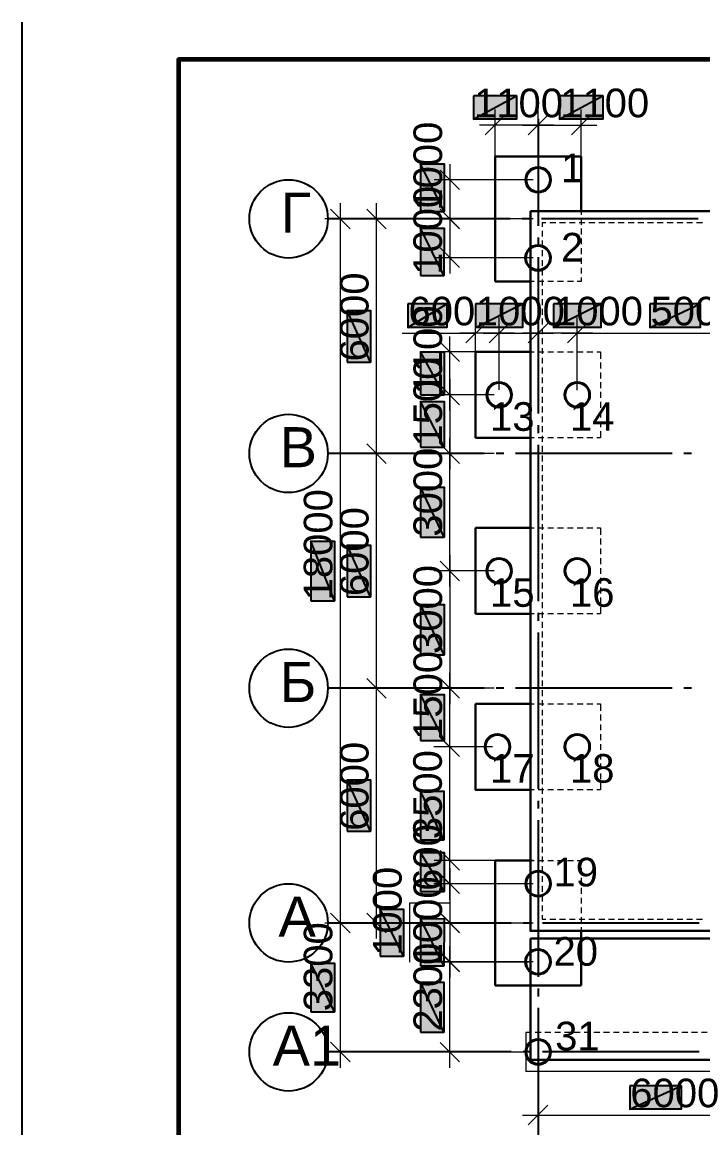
# Model space of a CAD drawing. Extents: x 8 to 21351, y 0 to 420.
# Drawn here: x 8270.7 to 8357.7, y 155.6 to 297 of the extents above; entities that cross this region are included whole.
import ezdxf

# ---------------------------------------------------------------- set-up
doc = ezdxf.new("R2010")
doc.units = 0
doc.styles.add('TEYPDFCAD_TEXT', font='arial.ttf')

msp = doc.modelspace()

# ---------------------------------------------------------------- hatches: boundary and pattern name
at = {"true_color": 0xffffff}
h = msp.add_hatch(color=0, dxfattribs=at)
h.paths.add_polyline_path([(8328.38, 287.55), (8328.38, 284.56), (8333.88, 287.55)])
h.paths.add_polyline_path([(8328.38, 284.56), (8333.88, 287.55), (8333.88, 284.56)])
h = msp.add_hatch(color=0, dxfattribs=at)
h.paths.add_polyline_path([(8339.38, 287.55), (8339.38, 284.56), (8344.89, 287.55)])
h.paths.add_polyline_path([(8339.38, 284.56), (8344.89, 287.55), (8344.89, 284.56)])
h = msp.add_hatch(color=0, dxfattribs=at)
h.paths.add_polyline_path([(8321.6, 272.77), (8324.61, 272.77), (8321.6, 278.83)])
h.paths.add_polyline_path([(8324.61, 272.77), (8321.6, 278.83), (8324.61, 278.83)])
h = msp.add_hatch(color=0, dxfattribs=at)
h.paths.add_polyline_path([(8321.58, 264.58), (8324.59, 264.58), (8321.6, 270.64)])
h.paths.add_polyline_path([(8324.59, 264.58), (8321.6, 270.64), (8324.61, 270.62)])
h = msp.add_hatch(color=0, dxfattribs=at)
h.paths.add_polyline_path([(8320, 260.94), (8320, 257.94), (8324.97, 260.94)])
h.paths.add_polyline_path([(8320, 257.94), (8324.97, 260.94), (8324.97, 257.94)])
h = msp.add_hatch(color=0, dxfattribs=at)
h.paths.add_polyline_path([(8328.61, 260.94), (8328.61, 257.94), (8334.64, 260.94)])
h.paths.add_polyline_path([(8328.61, 257.94), (8334.64, 260.94), (8334.64, 257.94)])
h = msp.add_hatch(color=0, dxfattribs=at)
h.paths.add_polyline_path([(8338.6, 260.94), (8338.6, 257.94), (8344.63, 260.94)])
h.paths.add_polyline_path([(8338.6, 257.94), (8344.63, 260.94), (8344.63, 257.94)])
h = msp.add_hatch(color=0, dxfattribs=at)
h.paths.add_polyline_path([(8350.92, 260.94), (8350.92, 257.94), (8357.33, 260.94)])
h.paths.add_polyline_path([(8350.92, 257.94), (8357.33, 260.94), (8357.33, 257.94)])
h = msp.add_hatch(color=0, dxfattribs=at)
h.paths.add_polyline_path([(8312.21, 253.51), (8315.21, 253.51), (8312.21, 260.1)])
h.paths.add_polyline_path([(8315.21, 253.51), (8312.21, 260.1), (8315.21, 260.1)])
h = msp.add_hatch(color=0, dxfattribs=at)
h.paths.add_polyline_path([(8321.6, 249.3), (8324.61, 249.3), (8321.6, 254.8)])
h.paths.add_polyline_path([(8324.61, 249.3), (8321.6, 254.8), (8324.61, 254.8)])
h = msp.add_hatch(color=0, dxfattribs=at)
h.paths.add_polyline_path([(8321.6, 242.63), (8324.61, 242.63), (8321.6, 248.48)])
h.paths.add_polyline_path([(8324.61, 242.63), (8321.6, 248.48), (8324.61, 248.48)])
h = msp.add_hatch(color=0, dxfattribs=at)
h.paths.add_polyline_path([(8321.6, 231.1), (8324.61, 231.1), (8321.6, 237.51)])
h.paths.add_polyline_path([(8324.61, 231.1), (8321.6, 237.51), (8324.61, 237.51)])
h = msp.add_hatch(color=0, dxfattribs=at)
h.paths.add_polyline_path([(8307.59, 222.97), (8310.6, 222.97), (8307.59, 230.61)])
h.paths.add_polyline_path([(8310.6, 222.97), (8307.59, 230.61), (8310.6, 230.61)])
h = msp.add_hatch(color=0, dxfattribs=at)
h.paths.add_polyline_path([(8312.21, 223.5), (8315.21, 223.5), (8312.21, 230.08)])
h.paths.add_polyline_path([(8315.21, 223.5), (8312.21, 230.08), (8315.21, 230.08)])
h = msp.add_hatch(color=0, dxfattribs=at)
h.paths.add_polyline_path([(8321.6, 216.09), (8324.61, 216.09), (8321.6, 222.5)])
h.paths.add_polyline_path([(8324.61, 216.09), (8321.6, 222.5), (8324.61, 222.5)])
h = msp.add_hatch(color=0, dxfattribs=at)
h.paths.add_polyline_path([(8321.6, 205.13), (8324.61, 205.13), (8321.6, 210.99)])
h.paths.add_polyline_path([(8324.61, 205.13), (8321.6, 210.99), (8324.61, 210.99)])
h = msp.add_hatch(color=0, dxfattribs=at)
h.paths.add_polyline_path([(8312.21, 193.51), (8315.21, 193.51), (8312.21, 200.09)])
h.paths.add_polyline_path([(8315.21, 193.51), (8312.21, 200.09), (8315.21, 200.09)])
h = msp.add_hatch(color=0, dxfattribs=at)
h.paths.add_polyline_path([(8321.58, 192.43), (8324.57, 192.43), (8321.58, 198.65)])
h.paths.add_polyline_path([(8324.57, 192.43), (8321.58, 198.65), (8324.57, 198.65)])
h = msp.add_hatch(color=0, dxfattribs=at)
h.paths.add_polyline_path([(8321.6, 185.8), (8324.61, 185.8), (8321.6, 190.78)])
h.paths.add_polyline_path([(8324.61, 185.8), (8321.6, 190.78), (8324.61, 190.78)])
h = msp.add_hatch(color=0, dxfattribs=at)
h.paths.add_polyline_path([(8316.44, 177.52), (8319.44, 177.52), (8316.44, 183.56)])
h.paths.add_polyline_path([(8319.44, 177.52), (8316.44, 183.56), (8319.44, 183.56)])
h = msp.add_hatch(color=0, dxfattribs=at)
h.paths.add_polyline_path([(8321.58, 176.3), (8324.59, 176.3), (8321.6, 182.35)])
h.paths.add_polyline_path([(8324.59, 176.3), (8321.6, 182.35), (8324.61, 182.33)])
h = msp.add_hatch(color=0, dxfattribs=at)
h.paths.add_polyline_path([(8307.59, 170.43), (8310.6, 170.43), (8307.59, 176.66)])
h.paths.add_polyline_path([(8310.6, 170.43), (8307.59, 176.66), (8310.6, 176.66)])
h = msp.add_hatch(color=0, dxfattribs=at)
h.paths.add_polyline_path([(8321.6, 167.83), (8324.59, 167.83), (8321.6, 174.22)])
h.paths.add_polyline_path([(8324.59, 167.83), (8321.6, 174.22), (8324.59, 174.22)])
h = msp.add_hatch(color=0, dxfattribs=at)
h.paths.add_polyline_path([(8348.34, 160.97), (8348.34, 157.97), (8354.92, 160.97)])
h.paths.add_polyline_path([(8348.34, 157.97), (8354.92, 160.97), (8354.92, 157.97)])

# ---------------------------------------------------------------- linework, layer by layer
at = {"lineweight": 25}
msp.add_line((8270.68, 0.19), (8270.68, 296.97), dxfattribs=at)
at = {"color": 7, "lineweight": 5}
for p, q in [((8331.13, 277.43), (8331.13, 285.81)), ((8336.63, 277.43), (8336.63, 285.81)), ((8336.63, 277.43), (8336.63, 285.81)), ((8342.14, 277.43), (8342.14, 285.81)), ((8332.38, 285.05), (8329.88, 282.55)), ((8335.38, 282.55), (8337.88, 285.05)), ((8337.88, 285.05), (8335.38, 282.55)), ((8340.89, 282.55), (8343.38, 285.05)), ((8338.62, 283.8), (8329.14, 283.8)), ((8334.62, 283.8), (8344.13, 283.8)), ((8325.35, 278.81), (8325.35, 269.81)), ((8326.6, 275.55), (8324.1, 278.05)), ((8336, 276.8), (8323.36, 276.8)), ((8312.61, 270.55), (8310.09, 273.05)), ((8311.34, 273.81), (8311.34, 179.79)), ((8317.22, 270.55), (8314.72, 273.05)), ((8315.97, 239.8), (8315.97, 273.81)), ((8326.6, 270.57), (8324.1, 273.07)), ((8324.1, 273.05), (8326.6, 270.55)), ((8325.35, 273.83), (8325.35, 264.84)), ((8319.66, 271.8), (8309.35, 271.8)), ((8315.38, 271.8), (8313.96, 271.8)), ((8336, 271.8), (8323.36, 271.82)), ((8336, 271.8), (8323.36, 271.8)), ((8335.64, 272.31), (8335.64, 272.8)), ((8335.64, 272.8), (8336.12, 272.8)), ((8335.64, 271.06), (8335.64, 271.82)), ((8336.63, 272.8), (8337.37, 272.8)), ((8337.88, 272.8), (8338.62, 272.8)), ((8339.13, 272.8), (8339.87, 272.8)), ((8340.38, 272.8), (8341.14, 272.8)), ((8341.63, 272.8), (8342.14, 272.8)), ((8342.14, 272.8), (8342.14, 272.31)), ((8342.14, 271.82), (8342.14, 271.06)), ((8335.64, 269.81), (8335.64, 270.57)), ((8337.63, 271.29), (8337.14, 271.29)), ((8337.14, 271.29), (8337.14, 270.81)), ((8337.14, 270.3), (8337.14, 269.56)), ((8338.88, 271.29), (8338.14, 271.29)), ((8340.12, 271.29), (8339.38, 271.29)), ((8341.37, 271.29), (8340.63, 271.29)), ((8342.62, 271.29), (8341.88, 271.29)), ((8342.14, 270.57), (8342.14, 269.81)), ((8343.87, 271.29), (8343.13, 271.29)), ((8345.14, 271.29), (8344.38, 271.29)), ((8346.39, 271.29), (8345.63, 271.29)), ((8347.64, 271.29), (8346.88, 271.29)), ((8348.89, 271.29), (8348.13, 271.29)), ((8350.14, 271.29), (8349.37, 271.29)), ((8351.39, 271.29), (8350.62, 271.29)), ((8352.63, 271.29), (8351.87, 271.29)), ((8353.88, 271.29), (8353.14, 271.29)), ((8355.13, 271.29), (8354.39, 271.29)), ((8356.38, 271.29), (8355.64, 271.29)), ((8357.63, 271.29), (8356.89, 271.29)), ((8335.64, 268.56), (8335.64, 269.32)), ((8337.14, 269.05), (8337.14, 268.31)), ((8342.14, 269.32), (8342.14, 268.56)), ((8324.1, 268.1), (8326.6, 265.58)), ((8335.64, 267.31), (8335.64, 268.05)), ((8337.14, 267.8), (8337.14, 267.06)), ((8342.14, 268.05), (8342.14, 267.31)), ((8336, 266.81), (8323.34, 266.85)), ((8335.64, 266.06), (8335.64, 266.81)), ((8337.14, 266.55), (8337.14, 265.81)), ((8342.14, 266.81), (8342.14, 266.06)), ((8335.64, 264.82), (8335.64, 265.56)), ((8337.14, 265.3), (8337.14, 264.56)), ((8342.14, 265.56), (8342.14, 264.82)), ((8335.64, 263.82), (8335.64, 264.31)), ((8336.12, 263.82), (8335.64, 263.82)), ((8337.37, 263.82), (8336.63, 263.82)), ((8337.14, 264.05), (8337.14, 263.29)), ((8338.62, 263.82), (8337.88, 263.82)), ((8339.87, 263.82), (8339.13, 263.82)), ((8341.14, 263.82), (8340.38, 263.82)), ((8342.14, 263.82), (8341.63, 263.82)), ((8342.14, 264.31), (8342.14, 263.82)), ((8337.14, 262.81), (8337.14, 262.04)), ((8337.14, 261.56), (8337.14, 260.79)), ((8337.14, 260.31), (8337.14, 259.55)), ((8328.65, 249.94), (8328.65, 259.19)), ((8331.64, 249.94), (8331.64, 259.19)), ((8331.64, 249.94), (8331.64, 259.19)), ((8336.63, 249.94), (8336.63, 259.19)), ((8336.63, 249.91), (8336.63, 259.19)), ((8337.14, 259.06), (8337.14, 258.3)), ((8341.63, 249.91), (8341.63, 259.19)), ((8341.63, 249.91), (8341.63, 259.19)), ((8329.9, 258.44), (8327.38, 255.95)), ((8332.89, 258.44), (8330.39, 255.95)), ((8330.39, 255.95), (8332.89, 258.44)), ((8335.38, 255.95), (8337.88, 258.44)), ((8337.88, 258.44), (8335.38, 255.95)), ((8337.14, 257.81), (8337.14, 257.05)), ((8340.38, 255.95), (8342.88, 258.44)), ((8342.88, 258.44), (8340.38, 255.95)), ((8319.25, 257.2), (8328.65, 257.2)), ((8326.6, 253.56), (8324.1, 256.05)), ((8325.35, 247.31), (8325.35, 256.79)), ((8333.63, 257.2), (8326.64, 257.2)), ((8329.63, 257.2), (8338.62, 257.2)), ((8343.62, 257.2), (8334.62, 257.2)), ((8337.14, 256.56), (8337.14, 255.8)), ((8339.62, 257.2), (8368.64, 257.2)), ((8331, 254.8), (8323.36, 254.8)), ((8335.64, 253.92), (8335.64, 254.8)), ((8335.64, 254.8), (8336.12, 254.8)), ((8336.63, 254.8), (8337.37, 254.8)), ((8337.14, 255.29), (8337.14, 254.55)), ((8337.88, 254.8), (8338.62, 254.8)), ((8339.13, 254.8), (8339.87, 254.8)), ((8340.38, 254.8), (8341.12, 254.8)), ((8341.63, 254.8), (8342.37, 254.8)), ((8342.88, 254.8), (8343.62, 254.8)), ((8344.13, 254.8), (8344.61, 254.8)), ((8344.61, 254.8), (8344.61, 253.92)), ((8335.64, 252.67), (8335.64, 253.43)), ((8337.14, 254.04), (8337.14, 253.3)), ((8344.61, 253.43), (8344.61, 252.67)), ((8335.64, 251.42), (8335.64, 252.18)), ((8337.14, 252.79), (8337.14, 252.05)), ((8344.61, 252.18), (8344.61, 251.42)), ((8326.6, 248.05), (8324.1, 250.55)), ((8324.1, 250.55), (8326.6, 248.05)), ((8325.35, 251.31), (8325.35, 239.8)), ((8335.64, 250.17), (8335.64, 250.93)), ((8337.14, 251.54), (8337.14, 250.8)), ((8337.14, 250.3), (8337.14, 249.56)), ((8344.61, 250.93), (8344.61, 250.17)), ((8331, 249.3), (8323.36, 249.3)), ((8331, 249.3), (8323.36, 249.3)), ((8335.64, 248.92), (8335.64, 249.68)), ((8337.14, 249.05), (8337.14, 248.31)), ((8344.61, 249.68), (8344.61, 248.92)), ((8335.64, 247.67), (8335.64, 248.43)), ((8337.14, 247.8), (8337.14, 247.06)), ((8344.61, 248.43), (8344.61, 247.67)), ((8335.64, 246.42), (8335.64, 247.18)), ((8337.14, 246.55), (8337.14, 245.81)), ((8344.61, 247.18), (8344.61, 246.42)), ((8335.64, 245.17), (8335.64, 245.91)), ((8335.64, 243.8), (8335.64, 244.67)), ((8337.14, 245.3), (8337.14, 244.54)), ((8344.61, 245.91), (8344.61, 245.17)), ((8344.61, 244.67), (8344.61, 243.8)), ((8315.97, 209.78), (8315.97, 243.8)), ((8325.35, 224.81), (8325.35, 243.8)), ((8336.12, 243.8), (8335.64, 243.8)), ((8337.37, 243.8), (8336.63, 243.8)), ((8337.14, 244.05), (8337.14, 243.29)), ((8338.62, 243.8), (8337.88, 243.8)), ((8339.87, 243.8), (8339.13, 243.8)), ((8341.12, 243.8), (8340.38, 243.8)), ((8342.37, 243.8), (8341.63, 243.8)), ((8343.62, 243.8), (8342.88, 243.8)), ((8344.61, 243.8), (8344.13, 243.8)), ((8315.38, 241.81), (8313.96, 241.81)), ((8315.38, 241.81), (8313.96, 241.81)), ((8317.22, 240.54), (8314.72, 243.06)), ((8314.72, 243.06), (8317.22, 240.54)), ((8331, 241.81), (8323.36, 241.81)), ((8331, 241.81), (8323.36, 241.81)), ((8324.1, 243.06), (8326.6, 240.54)), ((8326.6, 240.54), (8324.1, 243.06)), ((8337.14, 242.8), (8337.14, 242.04)), ((8337.14, 241.55), (8337.14, 240.79)), ((8337.14, 240.31), (8337.14, 239.54)), ((8337.14, 239.06), (8337.14, 238.29)), ((8337.14, 237.81), (8337.14, 237.05)), ((8337.14, 236.54), (8337.14, 235.8)), ((8337.14, 235.29), (8337.14, 234.55)), ((8337.14, 234.04), (8337.14, 233.3)), ((8335.64, 231.42), (8335.64, 232.3)), ((8335.64, 232.3), (8336.12, 232.3)), ((8336.63, 232.3), (8337.37, 232.3)), ((8337.14, 232.79), (8337.14, 232.05)), ((8337.88, 232.3), (8338.62, 232.3)), ((8339.13, 232.3), (8339.87, 232.3)), ((8340.38, 232.3), (8341.12, 232.3)), ((8341.63, 232.3), (8342.37, 232.3)), ((8342.88, 232.3), (8343.62, 232.3)), ((8344.13, 232.3), (8344.61, 232.3)), ((8344.61, 232.3), (8344.61, 231.42)), ((8335.64, 230.17), (8335.64, 230.93)), ((8337.14, 231.54), (8337.14, 230.8)), ((8344.61, 230.93), (8344.61, 230.17)), ((8335.64, 228.92), (8335.64, 229.68)), ((8337.14, 230.29), (8337.14, 229.55)), ((8337.14, 229.04), (8337.14, 228.3)), ((8344.61, 229.68), (8344.61, 228.92)), ((8324.1, 228.05), (8326.6, 225.55)), ((8326.6, 225.55), (8324.1, 228.05)), ((8325.35, 228.81), (8325.35, 209.78)), ((8335.64, 227.67), (8335.64, 228.43)), ((8337.14, 227.8), (8337.14, 227.05)), ((8344.61, 228.43), (8344.61, 227.67)), ((8331, 226.8), (8323.36, 226.8)), ((8331, 226.8), (8323.36, 226.8)), ((8335.64, 226.42), (8335.64, 227.16)), ((8337.14, 226.55), (8337.14, 225.81)), ((8344.61, 227.16), (8344.61, 226.42)), ((8335.64, 225.17), (8335.64, 225.91)), ((8337.14, 225.3), (8337.14, 224.54)), ((8344.61, 225.91), (8344.61, 225.17)), ((8335.64, 223.92), (8335.64, 224.66)), ((8335.64, 222.67), (8335.64, 223.41)), ((8337.14, 224.05), (8337.14, 223.29)), ((8344.61, 224.66), (8344.61, 223.92)), ((8344.61, 223.41), (8344.61, 222.67)), ((8335.64, 221.3), (8335.64, 222.17)), ((8337.14, 222.8), (8337.14, 222.04)), ((8344.61, 222.17), (8344.61, 221.3)), ((8336.12, 221.3), (8335.64, 221.3)), ((8337.37, 221.3), (8336.63, 221.3)), ((8337.14, 221.55), (8337.14, 220.79)), ((8338.62, 221.3), (8337.88, 221.3)), ((8339.87, 221.3), (8339.13, 221.3)), ((8341.12, 221.3), (8340.38, 221.3)), ((8342.37, 221.3), (8341.63, 221.3)), ((8343.62, 221.3), (8342.88, 221.3)), ((8344.61, 221.3), (8344.13, 221.3)), ((8337.14, 220.3), (8337.14, 219.54)), ((8337.14, 219.05), (8337.14, 218.29)), ((8337.14, 217.78), (8337.14, 217.04)), ((8337.14, 216.53), (8337.14, 215.79)), ((8337.14, 215.29), (8337.14, 214.55)), ((8315.97, 179.79), (8315.97, 213.78)), ((8325.35, 202.31), (8325.35, 213.78)), ((8337.14, 214.04), (8337.14, 213.3)), ((8317.22, 210.54), (8314.72, 213.04)), ((8314.72, 213.04), (8317.22, 210.54)), ((8324.1, 213.04), (8326.6, 210.54)), ((8326.6, 210.54), (8324.1, 213.04)), ((8337.14, 212.79), (8337.14, 212.05)), ((8315.34, 211.79), (8313.96, 211.79)), ((8315.34, 211.79), (8313.96, 211.79)), ((8331, 211.79), (8323.36, 211.79)), ((8330.79, 211.79), (8323.36, 211.79)), ((8337.14, 211.54), (8337.14, 210.8)), ((8335.64, 208.91), (8335.64, 209.8)), ((8335.64, 209.8), (8336.12, 209.8)), ((8336.63, 209.8), (8337.37, 209.8)), ((8337.14, 210.29), (8337.14, 209.55)), ((8337.88, 209.8), (8338.62, 209.8)), ((8339.13, 209.8), (8339.87, 209.8)), ((8340.38, 209.8), (8341.12, 209.8)), ((8341.63, 209.8), (8342.37, 209.8)), ((8342.88, 209.8), (8343.62, 209.8)), ((8344.13, 209.8), (8344.61, 209.8)), ((8344.61, 209.8), (8344.61, 208.91)), ((8335.64, 207.67), (8335.64, 208.43)), ((8337.14, 209.04), (8337.14, 208.3)), ((8344.61, 208.43), (8344.61, 207.67)), ((8335.64, 206.42), (8335.64, 207.16)), ((8337.14, 207.79), (8337.14, 207.05)), ((8337.14, 206.54), (8337.14, 205.78)), ((8344.61, 207.16), (8344.61, 206.42)), ((8326.58, 203.05), (8324.08, 205.55)), ((8324.1, 205.55), (8326.6, 203.05)), ((8325.33, 184.78), (8325.33, 206.31)), ((8335.64, 205.17), (8335.64, 205.91)), ((8337.14, 205.3), (8337.14, 204.53)), ((8344.61, 205.91), (8344.61, 205.17)), ((8330.79, 204.3), (8323.32, 204.3)), ((8330.79, 204.3), (8323.36, 204.3)), ((8335.64, 203.92), (8335.64, 204.66)), ((8337.14, 204.05), (8337.14, 203.28)), ((8344.61, 204.66), (8344.61, 203.92)), ((8335.64, 202.67), (8335.64, 203.41)), ((8337.14, 202.8), (8337.14, 202.04)), ((8344.61, 203.41), (8344.61, 202.67)), ((8335.64, 201.42), (8335.64, 202.16)), ((8335.64, 200.17), (8335.64, 200.91)), ((8337.14, 201.55), (8337.14, 200.79)), ((8344.61, 202.16), (8344.61, 201.42)), ((8344.61, 200.91), (8344.61, 200.17)), ((8335.64, 198.8), (8335.64, 199.67)), ((8337.14, 200.3), (8337.14, 199.54)), ((8344.61, 199.67), (8344.61, 198.8)), ((8336.12, 198.8), (8335.64, 198.8)), ((8337.37, 198.8), (8336.63, 198.8)), ((8337.14, 199.05), (8337.14, 198.29)), ((8338.62, 198.8), (8337.88, 198.8)), ((8339.87, 198.8), (8339.13, 198.8)), ((8341.12, 198.8), (8340.38, 198.8)), ((8342.37, 198.8), (8341.63, 198.8)), ((8343.62, 198.8), (8342.88, 198.8)), ((8344.61, 198.8), (8344.13, 198.8)), ((8337.14, 197.78), (8337.14, 197.04)), ((8337.14, 196.53), (8337.14, 195.79)), ((8337.14, 195.28), (8337.14, 194.54)), ((8337.14, 194.03), (8337.14, 193.29)), ((8337.14, 192.79), (8337.14, 192.05)), ((8326.6, 188.53), (8324.1, 191.05)), ((8325.35, 184.78), (8325.35, 191.79)), ((8337.14, 191.54), (8337.14, 190.8)), ((8336, 189.78), (8323.36, 189.78)), ((8335.64, 189.27), (8335.64, 189.76)), ((8335.64, 189.76), (8336.12, 189.76)), ((8336.63, 189.76), (8337.37, 189.76)), ((8337.14, 190.29), (8337.14, 189.55)), ((8337.88, 189.76), (8338.62, 189.76)), ((8339.13, 189.76), (8339.89, 189.76)), ((8340.38, 189.76), (8341.14, 189.76)), ((8341.63, 189.76), (8342.14, 189.76)), ((8342.14, 189.76), (8342.14, 189.27)), ((8324.08, 188.04), (8326.58, 185.55)), ((8326.6, 185.55), (8324.1, 188.04)), ((8324.1, 188.04), (8326.6, 185.55)), ((8325.35, 188.79), (8325.35, 179.79)), ((8335.64, 188.02), (8335.64, 188.79)), ((8337.14, 189.04), (8337.14, 188.3)), ((8342.14, 188.79), (8342.14, 188.02)), ((8336, 186.8), (8323.32, 186.8)), ((8336, 186.8), (8323.36, 186.8)), ((8336, 186.8), (8323.36, 186.8)), ((8335.64, 186.77), (8335.64, 187.54)), ((8337.14, 187.79), (8337.14, 187.03)), ((8342.14, 187.54), (8342.14, 186.77)), ((8335.64, 185.53), (8335.64, 186.27)), ((8337.14, 186.54), (8337.14, 185.78)), ((8337.14, 185.29), (8337.14, 184.53)), ((8342.14, 186.27), (8342.14, 185.53)), ((8325.35, 184.3), (8320.19, 184.32)), ((8320.19, 184.32), (8320.19, 176.76)), ((8325.35, 183.81), (8325.35, 174.82)), ((8335.64, 184.28), (8335.64, 185.02)), ((8337.14, 184.04), (8337.14, 183.28)), ((8342.14, 185.02), (8342.14, 184.28)), ((8310.09, 183.03), (8312.61, 180.53)), ((8312.61, 180.53), (8310.09, 183.03)), ((8311.34, 183.79), (8311.34, 163.28)), ((8314.72, 183.03), (8317.22, 180.53)), ((8326.6, 180.55), (8324.1, 183.07)), ((8324.1, 183.03), (8326.6, 180.53)), ((8335.64, 183.03), (8335.64, 183.77)), ((8335.64, 181.78), (8335.64, 182.52)), ((8337.14, 182.8), (8337.14, 182.29)), ((8342.14, 183.77), (8342.14, 183.03)), ((8342.14, 182.52), (8342.14, 181.78)), ((8315.34, 181.78), (8309.35, 181.78)), ((8310.72, 181.78), (8309.35, 181.78)), ((8315.34, 181.78), (8313.96, 181.78)), ((8336, 181.78), (8323.36, 181.82)), ((8336, 181.78), (8323.36, 181.78)), ((8335.64, 180.78), (8335.64, 181.27)), ((8337.14, 182.29), (8337.63, 182.29)), ((8338.14, 182.29), (8338.88, 182.29)), ((8339.38, 182.29), (8340.12, 182.29)), ((8340.63, 182.29), (8341.37, 182.29)), ((8341.88, 182.29), (8342.62, 182.29)), ((8342.14, 181.27), (8342.14, 180.78)), ((8343.13, 182.29), (8343.87, 182.29)), ((8344.38, 182.29), (8345.14, 182.29)), ((8345.63, 182.29), (8346.39, 182.29)), ((8346.88, 182.29), (8347.64, 182.29)), ((8348.13, 182.29), (8348.89, 182.29)), ((8349.37, 182.29), (8350.14, 182.29)), ((8350.62, 182.29), (8351.39, 182.29)), ((8351.87, 182.29), (8352.63, 182.29)), ((8353.14, 182.29), (8353.88, 182.29)), ((8354.39, 182.29), (8355.13, 182.29)), ((8355.64, 182.29), (8356.38, 182.29)), ((8356.89, 182.29), (8357.63, 182.29)), ((8336.12, 180.78), (8335.64, 180.78)), ((8337.37, 180.78), (8336.63, 180.78)), ((8338.62, 180.78), (8337.88, 180.78)), ((8339.89, 180.78), (8339.13, 180.78)), ((8341.14, 180.78), (8340.38, 180.78)), ((8342.14, 180.78), (8341.63, 180.78)), ((8325.35, 163.26), (8325.35, 178.77)), ((8336, 176.81), (8323.34, 176.83)), ((8335.4, 176.78), (8323.34, 176.78)), ((8324.1, 178.08), (8326.6, 175.58)), ((8326.6, 175.54), (8324.1, 178.03)), ((8335.07, 167.79), (8335.07, 162.79)), ((8335.76, 167.79), (8335.07, 167.79)), ((8337.01, 167.79), (8336.25, 167.79)), ((8338.26, 167.79), (8337.5, 167.79)), ((8339.51, 167.79), (8338.75, 167.79)), ((8340.76, 167.79), (8340, 167.79)), ((8342.01, 167.79), (8341.25, 167.79)), ((8343.26, 167.79), (8342.52, 167.79)), ((8344.51, 167.79), (8343.77, 167.79)), ((8345.76, 167.79), (8345.01, 167.79)), ((8347, 167.79), (8346.26, 167.79)), ((8348.25, 167.79), (8347.51, 167.79)), ((8349.5, 167.79), (8348.76, 167.79)), ((8350.75, 167.79), (8350.01, 167.79)), ((8352, 167.79), (8351.26, 167.79)), ((8353.25, 167.79), (8352.51, 167.79)), ((8354.5, 167.79), (8353.76, 167.79)), ((8355.77, 167.79), (8355, 167.79)), ((8357.02, 167.79), (8356.25, 167.79)), ((8358.26, 167.79), (8357.5, 167.79)), ((8310.09, 166.54), (8312.61, 164.04)), ((8324.1, 166.52), (8326.6, 164.02)), ((8310.72, 165.29), (8309.35, 165.29)), ((8335.4, 165.27), (8323.34, 165.27)), ((8668.23, 162.79), (8335.07, 162.79)), ((8337.88, 158.47), (8335.38, 155.98)), ((8336.63, 157.86), (8336.63, 159.24)), ((8334.62, 157.23), (8368.64, 157.23))]:
    msp.add_line(p, q, dxfattribs=at)
at = {"color": 7, "lineweight": 25}
for p, q in [((8336.63, 284.61), (8336.63, 270.93)), ((8314.72, 271.8), (8309.73, 271.8)), ((8333.08, 271.8), (8314.72, 271.8)), ((8335.57, 271.8), (8334.58, 271.8)), ((8357.08, 271.8), (8337.08, 271.8)), ((8336.63, 269.43), (8336.63, 268.44)), ((8336.63, 266.93), (8336.63, 246.93)), ((8336.63, 245.43), (8336.63, 244.43)), ((8314.72, 241.81), (8309.73, 241.81)), ((8329.75, 241.81), (8314.72, 241.81)), ((8332.25, 241.81), (8331.26, 241.81)), ((8353.76, 241.81), (8333.75, 241.81)), ((8336.63, 242.93), (8336.63, 222.93)), ((8356.25, 241.81), (8355.26, 241.81)), ((8336.63, 221.42), (8336.63, 220.43)), ((8336.63, 218.93), (8336.63, 198.92)), ((8314.72, 211.79), (8309.73, 211.79)), ((8329.75, 211.79), (8314.72, 211.79)), ((8332.25, 211.79), (8331.26, 211.79)), ((8353.76, 211.79), (8333.75, 211.79)), ((8356.25, 211.79), (8355.26, 211.79)), ((8336.63, 197.42), (8336.63, 196.43)), ((8336.63, 194.92), (8336.63, 174.92)), ((8314.72, 181.78), (8309.73, 181.78)), ((8333.2, 181.78), (8314.72, 181.78)), ((8335.7, 181.78), (8334.71, 181.78)), ((8357.21, 181.78), (8337.2, 181.78)), ((8336.63, 173.42), (8336.63, 172.4)), ((8336.63, 170.92), (8336.63, 157.23)), ((8314.72, 165.29), (8309.73, 165.29)), ((8333.2, 165.29), (8314.72, 165.29)), ((8335.7, 165.29), (8334.71, 165.29)), ((8357.21, 165.29), (8337.2, 165.29)), ((8336.63, 157.23), (8336.63, 152.23))]:
    msp.add_line(p, q, dxfattribs=at)
at = {"color": 7, "lineweight": 30}
for p, q in [((8331.13, 263.82), (8331.13, 279.8)), ((8331.13, 279.8), (8342.14, 279.8)), ((8342.14, 279.8), (8342.14, 272.8)), ((8335.64, 263.82), (8331.13, 263.82)), ((8328.65, 254.8), (8335.64, 254.8)), ((8328.65, 243.8), (8328.65, 254.8)), ((8335.64, 243.8), (8328.65, 243.8)), ((8328.65, 232.3), (8335.64, 232.3)), ((8328.65, 221.3), (8328.65, 232.3)), ((8335.64, 221.3), (8328.65, 221.3)), ((8331.13, 173.8), (8331.13, 189.78)), ((8331.13, 189.78), (8335.64, 189.78)), ((8342.14, 180.78), (8342.14, 173.8)), ((8342.14, 173.8), (8331.13, 173.8))]:
    msp.add_line(p, q, dxfattribs=at)
at = {"lineweight": 60}
msp.add_lwpolyline([(8290.68, 5.19), (8685.67, 5.19), (8685.67, 292.18), (8290.68, 292.18)], close=True, dxfattribs=at)
at = {"color": 0, "true_color": 0xffffff}
for points in [[(8328.38, 287.55), (8328.38, 284.56), (8333.88, 287.55)], [(8328.38, 284.56), (8333.88, 287.55), (8333.88, 284.56)], [(8339.38, 287.55), (8339.38, 284.56), (8344.89, 287.55)], [(8339.38, 284.56), (8344.89, 287.55), (8344.89, 284.56)], [(8321.6, 272.77), (8324.61, 272.77), (8321.6, 278.83)], [(8324.61, 272.77), (8321.6, 278.83), (8324.61, 278.83)], [(8321.58, 264.58), (8324.59, 264.58), (8321.6, 270.64)], [(8324.59, 264.58), (8321.6, 270.64), (8324.61, 270.62)], [(8320, 260.94), (8320, 257.94), (8324.97, 260.94)], [(8320, 257.94), (8324.97, 260.94), (8324.97, 257.94)], [(8328.61, 260.94), (8328.61, 257.94), (8334.64, 260.94)], [(8328.61, 257.94), (8334.64, 260.94), (8334.64, 257.94)], [(8338.6, 260.94), (8338.6, 257.94), (8344.63, 260.94)], [(8338.6, 257.94), (8344.63, 260.94), (8344.63, 257.94)], [(8350.92, 260.94), (8350.92, 257.94), (8357.33, 260.94)], [(8350.92, 257.94), (8357.33, 260.94), (8357.33, 257.94)], [(8312.21, 253.51), (8315.21, 253.51), (8312.21, 260.1)], [(8315.21, 253.51), (8312.21, 260.1), (8315.21, 260.1)], [(8321.6, 249.3), (8324.61, 249.3), (8321.6, 254.8)], [(8324.61, 249.3), (8321.6, 254.8), (8324.61, 254.8)], [(8321.6, 242.63), (8324.61, 242.63), (8321.6, 248.48)], [(8324.61, 242.63), (8321.6, 248.48), (8324.61, 248.48)], [(8321.6, 231.1), (8324.61, 231.1), (8321.6, 237.51)], [(8324.61, 231.1), (8321.6, 237.51), (8324.61, 237.51)], [(8307.59, 222.97), (8310.6, 222.97), (8307.59, 230.61)], [(8310.6, 222.97), (8307.59, 230.61), (8310.6, 230.61)], [(8312.21, 223.5), (8315.21, 223.5), (8312.21, 230.08)], [(8315.21, 223.5), (8312.21, 230.08), (8315.21, 230.08)], [(8321.6, 216.09), (8324.61, 216.09), (8321.6, 222.5)], [(8324.61, 216.09), (8321.6, 222.5), (8324.61, 222.5)], [(8321.6, 205.13), (8324.61, 205.13), (8321.6, 210.99)], [(8324.61, 205.13), (8321.6, 210.99), (8324.61, 210.99)], [(8312.21, 193.51), (8315.21, 193.51), (8312.21, 200.09)], [(8315.21, 193.51), (8312.21, 200.09), (8315.21, 200.09)], [(8321.58, 192.43), (8324.57, 192.43), (8321.58, 198.65)], [(8324.57, 192.43), (8321.58, 198.65), (8324.57, 198.65)], [(8321.6, 185.8), (8324.61, 185.8), (8321.6, 190.78)], [(8324.61, 185.8), (8321.6, 190.78), (8324.61, 190.78)], [(8316.44, 177.52), (8319.44, 177.52), (8316.44, 183.56)], [(8319.44, 177.52), (8316.44, 183.56), (8319.44, 183.56)], [(8321.58, 176.3), (8324.59, 176.3), (8321.6, 182.35)], [(8324.59, 176.3), (8321.6, 182.35), (8324.61, 182.33)], [(8307.59, 170.43), (8310.6, 170.43), (8307.59, 176.66)], [(8310.6, 170.43), (8307.59, 176.66), (8310.6, 176.66)], [(8321.6, 167.83), (8324.59, 167.83), (8321.6, 174.22)], [(8324.59, 167.83), (8321.6, 174.22), (8324.59, 174.22)], [(8348.34, 160.97), (8348.34, 157.97), (8354.92, 160.97)], [(8348.34, 157.97), (8354.92, 160.97), (8354.92, 157.97)]]:
    msp.add_lwpolyline(points, close=True, dxfattribs=at)
at = {"color": 7, "lineweight": 30}
for points in [[(8335.64, 272.8), (8667.64, 272.8), (8667.64, 180.78), (8335.64, 180.78)], [(8328.65, 209.8), (8335.64, 209.8), (8335.64, 198.8), (8328.65, 198.8)], [(8335.64, 179.79), (8667.64, 179.79), (8667.64, 164.27), (8335.64, 164.27)]]:
    msp.add_lwpolyline(points, close=True, dxfattribs=at)
at = {"color": 7, "lineweight": 40}
for centre in [(8336.64, 276.81), (8336.62, 266.82), (8331.65, 249.31), (8341.64, 249.31), (8331.65, 226.81), (8341.64, 226.81), (8331.44, 204.31), (8341.64, 204.31), (8336.64, 186.81), (8336.62, 176.82), (8336.64, 165.3)]:
    msp.add_circle(centre, 1.58, dxfattribs=at)
at = {"color": 7, "lineweight": 25}
for centre in [(8304.74, 271.81), (8304.74, 241.82), (8304.74, 211.8), (8304.74, 181.79), (8304.74, 165.3)]:
    msp.add_circle(centre, 5.01, dxfattribs=at)

# ---------------------------------------------------------------- texts
at = {"color": 7, "style": 'TEYPDFCAD_TEXT'}
for s, height, p in [('1100', 3.662, (8328.44, 284.8)), ('1100', 3.662, (8339.45, 284.8)), ('1', 3.66, (8339.57, 276.5)), ('Г', 5.13, (8303.72, 270.04)), ('2', 3.66, (8339.57, 266.36)), ('600', 3.662, (8320.06, 258.19)), ('1000', 3.662, (8328.67, 258.19)), ('1000', 3.662, (8338.66, 258.19)), ('5000', 3.662, (8351, 258.19)), ('13', 3.662, (8330.49, 244.71)), ('14', 3.662, (8340.7, 244.71)), ('В', 5.13, (8303.59, 240.05)), ('15', 3.662, (8330.49, 222.21)), ('16', 3.662, (8340.7, 222.21)), ('Б', 5.13, (8303.59, 210.04)), ('17', 3.662, (8330.49, 199.71)), ('18', 3.662, (8340.7, 199.71)), ('19', 3.662, (8338.6, 186.46)), ('А', 5.13, (8303.44, 180.04)), ('20', 3.662, (8338.6, 176.32)), ('А1', 5.126, (8302.7, 163.53)), ('31', 3.662, (8338.81, 165.5)), ('6000', 3.662, (8348.42, 158.22))]:
    msp.add_text(s, height=height, dxfattribs=at).set_placement(p)
for s, rotation, p in [('1000', 90, (8324.36, 272.86)), ('1000', 89.7966, (8324.33, 264.65)), ('6000', 90, (8314.96, 253.58)), ('1100', 90, (8324.36, 249.36)), ('1500', 90, (8324.36, 242.7)), ('3000', 90, (8324.36, 231.18)), ('18000', 90, (8310.34, 223.03)), ('6000', 90, (8314.96, 223.58)), ('3000', 90, (8324.36, 216.18)), ('1500', 90, (8324.36, 205.19)), ('6000', 90, (8314.96, 193.57)), ('3500', 90, (8324.33, 192.51)), ('600', 90, (8324.36, 185.89)), ('1000', 90, (8319.19, 177.59)), ('1000', 89.7966, (8324.33, 176.36)), ('3300', 90, (8310.34, 170.5)), ('2300', 90, (8324.36, 167.89))]:
    msp.add_text(s, height=3.662, rotation=rotation, dxfattribs=at).set_placement(p)

doc.saveas('drawing.dxf')
